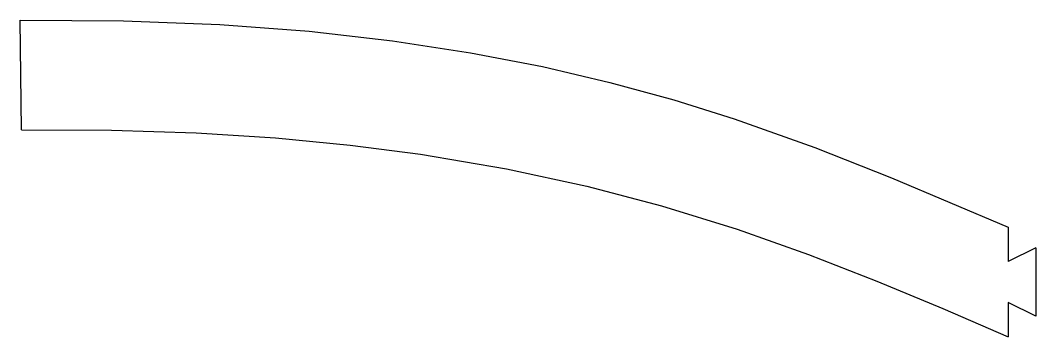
# Model space of a CAD drawing. Extents: x -38.7 to -20.2, y 23.4 to 29.2.
import ezdxf

# ---------------------------------------------------------------- set-up
doc = ezdxf.new("R2010")
doc.units = 0
doc.header["$MEASUREMENT"] = 0
doc.layers.add('VISIBLE', color=7, linetype='CONTINUOUS')

msp = doc.modelspace()

# ---------------------------------------------------------------- linework, layer by layer
at = {"layer": 'VISIBLE'}
for p, q in [((-38.704, 27.175), (-38.727, 29.175)), ((-20.71, 25.401), (-20.71, 24.778)), ((-20.21, 25.028), (-20.71, 24.778)), ((-20.21, 25.028), (-20.21, 23.778)), ((-20.71, 24.028), (-20.71, 23.406)), ((-20.21, 23.778), (-20.71, 24.028))]:
    msp.add_line(p, q, dxfattribs=at)
for points in [[(-38.727, 29.175), (-36.843, 29.166), (-35.091, 29.098), (-33.459, 28.975), (-31.937, 28.803), (-30.515, 28.585), (-29.207, 28.331), (-27.976, 28.043), (-26.812, 27.723), (-25.706, 27.377)], [(-25.706, 27.377), (-24.238, 26.856), (-22.837, 26.304), (-20.71, 25.401)], [(-38.704, 27.175), (-37.064, 27.171), (-35.522, 27.122), (-34.074, 27.031), (-32.712, 26.901), (-31.429, 26.735), (-29.858, 26.468), (-28.397, 26.152), (-27.032, 25.792), (-25.657, 25.366), (-24.356, 24.907), (-23.11, 24.421), (-21.901, 23.918), (-20.71, 23.406)]]:
    msp.add_lwpolyline(points, dxfattribs=at)

doc.saveas('drawing.dxf')
